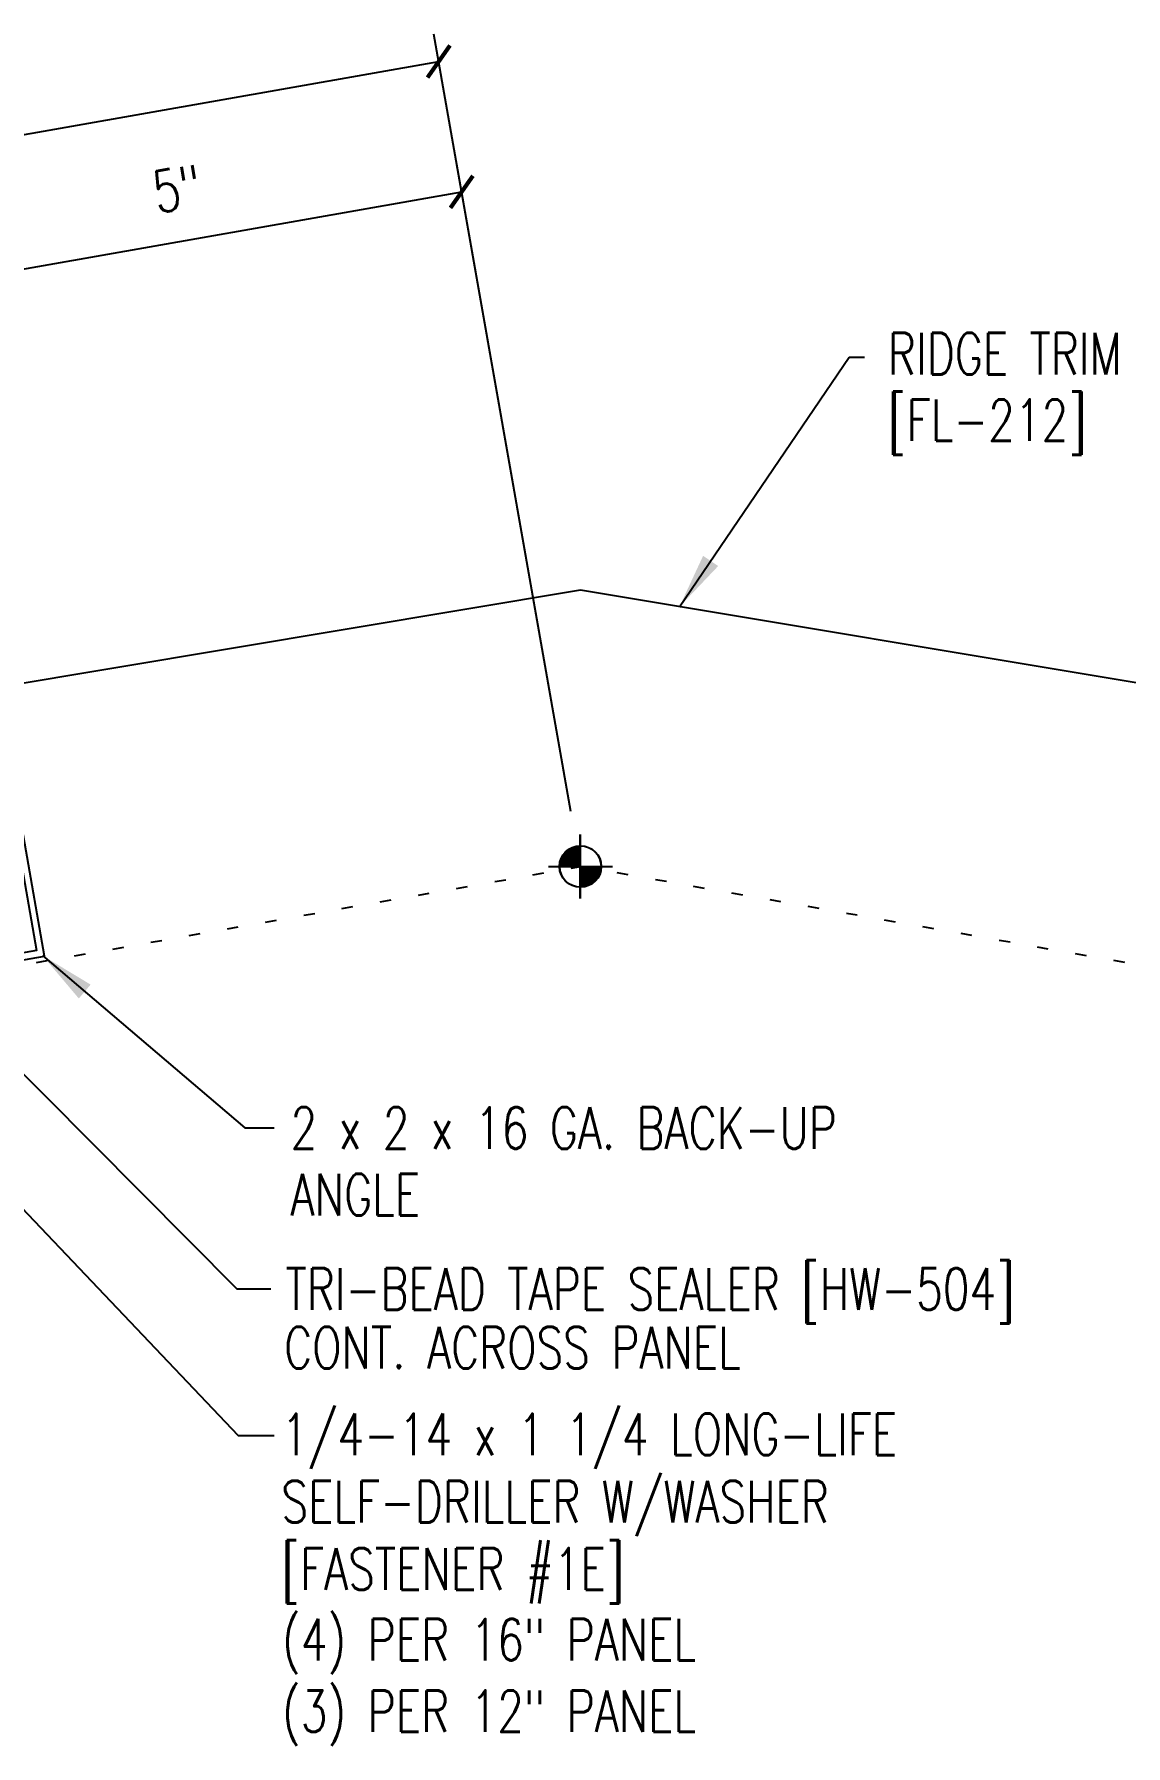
# Model space of a CAD drawing. Header units: inches. Extents: x 0.8 to 46.2, y 15.2 to 41.3.
# Drawn here: x 18.59 to 28.44, y 17.62 to 33.06 of the extents above; entities that cross this region are included whole.
import ezdxf

# ---------------------------------------------------------------- set-up
doc = ezdxf.new("R2010")
doc.units = ezdxf.units.IN
doc.header["$MEASUREMENT"] = 0
doc.linetypes.add('DOT', pattern=[0.25, 0, -0.25])
for name, color, linetype in [('DIM', 2, 'Continuous'), ('SECTION', 11, 'Continuous'), ('STLA', 12, 'Continuous'), ('TEXT', 2, 'Continuous'), ('TRIM', 6, 'Continuous')]:
    doc.layers.add(name, color=color, linetype=linetype)
doc.styles.add('TEXT1', font='ROMANS.shx', dxfattribs={"width": 0.75, "height": 0.375})
doc.dimstyles.new('DETAIL', dxfattribs={"dimscale": 4, "dimtxt": 0.375, "dimasz": 0.0625, "dimexe": 0.0625, "dimexo": 0.125, "dimgap": 0.0625, "dimtad": 1, "dimdec": 4, "dimzin": 3, "dimdsep": 46, "dimlunit": 4, "dimtxsty": 'TEXT1', "dimblk": 'ARCHTICK', "dimcen": 0.0625, "dimclrd": 7, "dimclre": 7, "dimclrt": 2, "dimadec": 0, "dimazin": 0, "dimtfac": 0.59375, "dimtdec": 4, "dimtmove": 0, "dimatfit": 3, "dimfxl": 0, "dimfrac": 2, "dimtolj": 1, "dimtzin": 3, "dimarcsym": 0})
doc.dimstyles.new('DETAIL$7', dxfattribs={"dimscale": 4, "dimtxt": 0.375, "dimasz": 0.125, "dimexe": 0.0625, "dimexo": 0.125, "dimgap": 0.0625, "dimtad": 1, "dimdec": 4, "dimzin": 3, "dimdsep": 46, "dimlunit": 4, "dimtxsty": 'TEXT1', "dimblk": 'ARCHTICK', "dimcen": 0.0625, "dimclrd": 7, "dimclre": 7, "dimclrt": 2, "dimadec": 0, "dimazin": 0, "dimtfac": 0.59375, "dimtdec": 4, "dimtmove": 0, "dimatfit": 3, "dimfxl": 0, "dimfrac": 2, "dimtolj": 1, "dimtzin": 3, "dimarcsym": 0})

# ---------------------------------------------------------------- blocks, each defined once
blk = doc.blocks.new('_ArchTick')
at = {"color": 0, "linetype": 'ByBlock', "const_width": 0.15}
blk.add_lwpolyline([(-0.5, -0.5), (0.5, 0.5)], dxfattribs=at)
blk = doc.blocks.new('*D14')
at = {"layer": 'DEFPOINTS', "color": 0}
for p in [(22.444, 31.64), (18.175, 26.794), (23.517, 25.557)]:
    blk.add_point(p, dxfattribs=at)
at = {"layer": 'DIM', "color": 7, "lineweight": -2}
for p, q in [((23.43, 26.049), (22.4, 31.887)), ((17.475, 30.764), (22.444, 31.64)), ((18.088, 27.286), (17.431, 31.01))]:
    blk.add_line(p, q, dxfattribs=at)
at = {"layer": 'DIM', "color": 7, "lineweight": -2, "xscale": 0.25, "yscale": 0.25, "zscale": 0.25}
for p, rotation in [((22.444, 31.64), 10.00000000000004), ((17.475, 30.764), 190.0000000000001)]:
    blk.add_blockref('_ArchTick', p, dxfattribs=dict(at, rotation=rotation))
at = {"layer": 'DIM', "color": 2, "insert": (19.877, 31.668), "char_height": 0.375, "attachment_point": 5, "rotation": 10, "style": 'TEXT1'}
blk.add_mtext('\\A1;5"', dxfattribs=at)
blk = doc.blocks.new('*D15')
at = {"layer": 'DEFPOINTS', "color": 0}
for p in [(22.237, 32.816), (11.436, 25.609), (23.517, 25.557)]:
    blk.add_point(p, dxfattribs=at)
at = {"layer": 'DIM', "color": 7, "lineweight": -2}
for p, q in [((23.43, 26.049), (22.193, 33.062)), ((10.529, 30.752), (22.237, 32.816)), ((11.349, 26.101), (10.485, 30.998))]:
    blk.add_line(p, q, dxfattribs=at)
at = {"layer": 'DIM', "color": 7, "lineweight": -2, "xscale": 0.25, "yscale": 0.25, "zscale": 0.25}
for p, rotation in [((22.237, 32.816), 10.00000000000004), ((10.529, 30.752), 190.0000000000001)]:
    blk.add_blockref('_ArchTick', p, dxfattribs=dict(at, rotation=rotation))
at = {"layer": 'DIM', "color": 2, "insert": (16.301, 32.25), "char_height": 0.375, "attachment_point": 5, "rotation": 10, "style": 'TEXT1'}
blk.add_mtext('\\A1;12"', dxfattribs=at)
blk = doc.blocks.new('wp')
at = {"layer": 'SECTION'}
for p, q in [((0, -0.0958), (0, 0.0958)), ((-0.0958, 0), (0.0958, 0))]:
    blk.add_line(p, q, dxfattribs=at)
at = {"layer": 'SECTION', "const_width": 0.0625}
for points in [[(0, 0.0312, 0.414214), (-0.0312, 0, 1)], [(0, -0.0312, 0.414214), (0.0312, 0, 1)]]:
    blk.add_lwpolyline(points, format="xyb", dxfattribs=at)
at = {"layer": 'SECTION'}
blk.add_circle((0, 0), 0.0625, dxfattribs=at)
blk = doc.blocks.new('FD-F1E')
at = {"layer": 'TEXT', "style": 'TEXT1', "width": 0.75}
for s, p in [('1/4-14 x 1 1/4 LONG-LIFE', (0.0047, -0.0408)), ('SELF-DRILLER W/WASHER', (0.0047, -0.1926)), ('[FASTENER #1E]', (0.0047, -0.3444))]:
    blk.add_text(s, height=0.09375, dxfattribs=at).set_placement(p)
blk.add_attdef('(QUANTITY)', (0.9263, -0.3444), '', height=0.0938, dxfattribs=at)

msp = doc.modelspace()

# ---------------------------------------------------------------- linework, layer by layer
at = {"layer": 'DIM', "linetype": 'DOT'}
for p in [(13.78067, 23.83598), (33.25242, 23.83598)]:
    msp.add_line(p, (23.51655, 25.55268), dxfattribs=at)
at = {"layer": 'STLA'}
msp.add_lwpolyline([(18.26231, 26.76512), (18.60745, 24.79512), (16.63746, 24.44998), (16.64824, 24.38842), (18.6798, 24.74434), (18.32387, 26.7759)], close=True, dxfattribs=at)
at = {"layer": 'TRIM'}
for p, q in [((23.51655, 28.04537), (13.65261, 26.40138)), ((33.38049, 26.40138), (23.51655, 28.04537))]:
    msp.add_line(p, q, dxfattribs=at)

# ---------------------------------------------------------------- block references
at = {"layer": 'TEXT'}
for name, p, xscale, yscale, zscale in [('wp', (23.51429, 25.55268), 3, 3, 3), ('wp', (23.51655, 25.55268), 3, 3, 3), ('FD-F1E', (20.79765, 20.40539), 4, 4, 4)]:
    msp.add_blockref(name, p, dxfattribs=dict(at, xscale=xscale, yscale=yscale, zscale=zscale))

# ---------------------------------------------------------------- texts
at = {"layer": 'TEXT', "style": 'TEXT1', "width": 0.75}
for s, p in [('RIDGE TRIM', (26.29038, 29.99215)), ('[FL-212]', (26.29038, 29.39215)), ('2 x 2 x 16 GA. BACK-UP', (20.90006, 23.00497)), ('ANGLE', (20.90006, 22.40497)), ('TRI-BEAD TAPE SEALER [HW-504]', (20.85442, 21.55424)), ('CONT. ACROSS PANEL', (20.84156, 21.02424)), ('(4) PER 16" PANEL', (20.82377, 18.3897)), ('(3) PER 12" PANEL', (20.82377, 17.7444))]:
    msp.add_text(s, height=0.375, dxfattribs=at).set_placement(p)

# ---------------------------------------------------------------- dimensions: what is measured, and where the dimension line sits
at = {"layer": 'DIM'}
for base, p1, text, picture, middle in [((22.23654, 32.81598), (11.43571, 25.60867), '12"', '*D15', (16.30053, 32.24981)), ((22.44383, 31.64033), (18.17477, 26.79364), '5"', '*D14', (19.87708, 31.66826))]:
    dim = msp.add_linear_dim(base=base, p1=p1, p2=(23.51655, 25.55668), angle=10, text=text, dimstyle='DETAIL', dxfattribs=at)
    dim.commit()
    dim.dimension.update_dxf_attribs({"geometry": picture, "text_midpoint": middle})

# ---------------------------------------------------------------- leaders
for points in [[(24.40916, 27.8966), (25.94159, 30.14715), (26.07772, 30.14715)], [(17.43905, 24.73601), (20.41373, 21.74082), (20.72213, 21.74082)], [(18.66179, 24.74893), (20.48716, 23.19385), (20.75151, 23.19385)], [(17.31571, 23.68724), (20.42842, 20.41989), (20.75151, 20.41989)]]:
    msp.add_leader(points, dimstyle='DETAIL$7')

doc.saveas('drawing.dxf')
